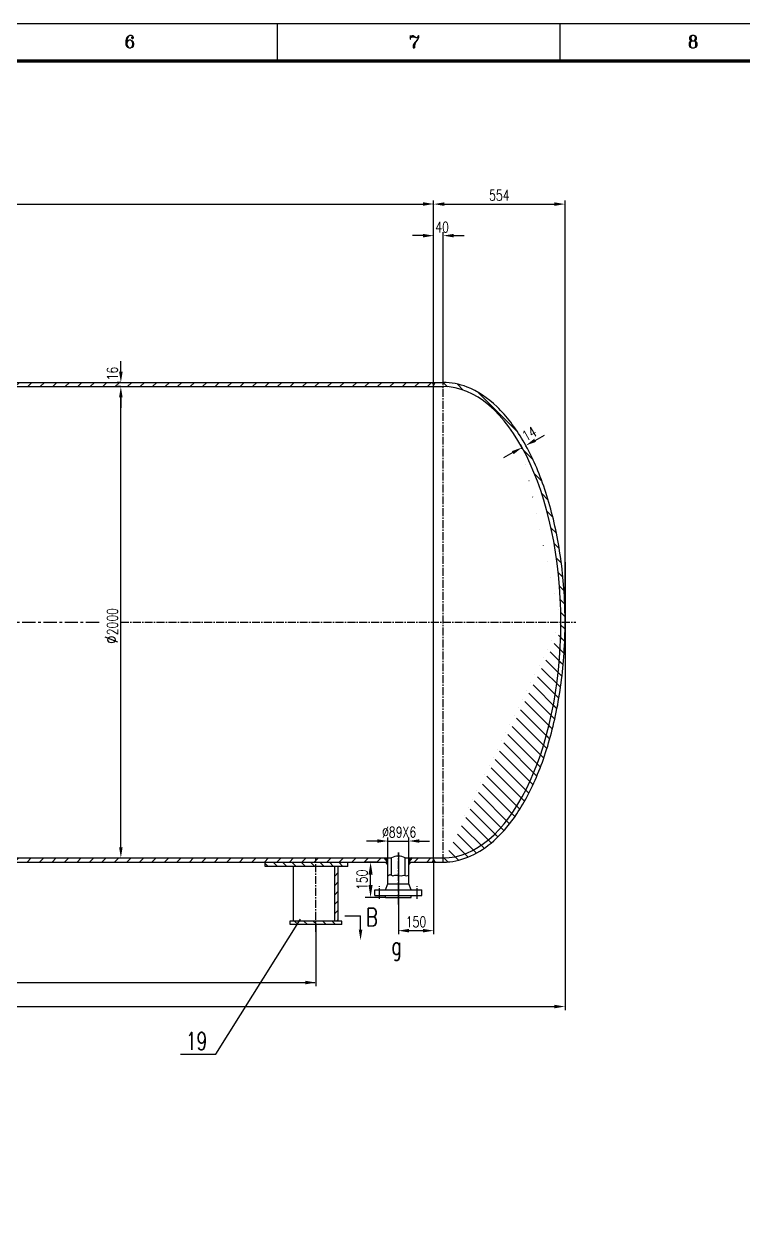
# Model space of a CAD drawing. Extents: x 0 to 1476, y -3 to 841.
# Drawn here: x 1068.6 to 1272.2, y 253 to 591.5 of the extents above; entities that cross this region are included whole.
import ezdxf

# ---------------------------------------------------------------- set-up
doc = ezdxf.new("R2010")
doc.units = 0
doc.header["$LTSCALE"] = 3
doc.header["$MEASUREMENT"] = 0
doc.linetypes.add('CENTER', pattern=[2, 1.25, -0.25, 0.25, -0.25])
doc.linetypes.add('CENTER2', pattern=[1.125, 0.75, -0.125, 0.125, -0.125])
doc.layers.get('0').update_dxf_attribs({"linetype": 'CONTINUOUS'})
doc.layers.get('DEFPOINTS').update_dxf_attribs({"linetype": 'CONTINUOUS'})
for name, color, linetype in [('1', 2, 'CONTINUOUS'), ('2', 1, 'CONTINUOUS'), ('3', 2, 'CENTER'), ('BORDER', 7, 'CONTINUOUS')]:
    doc.layers.add(name, color=color, linetype=linetype)
doc.styles.add('HZTXT', font='romans', dxfattribs={"width": 0.75, "bigfont": 'HZTXT'})
doc.dimstyles.new('A', dxfattribs={"dimtxt": 3.5, "dimasz": 3.5, "dimexe": 1.5, "dimexo": 0.0625, "dimgap": 0.09, "dimtad": 1, "dimdec": 4, "dimzin": 0, "dimtxsty": 'HZTXT', "dimcen": 0.09, "dimclrd": 3, "dimclre": 3, "dimclrt": 3, "dimazin": 3, "dimtol": 1, "dimtp": 2, "dimtm": 2, "dimtfac": 0.571429, "dimtdec": 4, "dimtix": 1, "dimtofl": 0, "dimtmove": 0, "dimatfit": 3, "dimtolj": 1, "dimtzin": 0})
pattern_1 = [(135, (-3348.6497, 747.9967), (-1.767767, -1.767767), [])]
pattern_2 = [(45, (-3348.6497, 747.9967), (-1.767767, 1.767767), [])]

# ---------------------------------------------------------------- blocks, each defined once
blk = doc.blocks.new('*D76')
at = {"linetype": 'BYBLOCK'}
for p, q in [((1463.93, 603.03), (1460.53, 603.03)), ((1462.03, 596.53), (1462.03, 599.53)), ((1466.16, 593.03), (1460.53, 593.03))]:
    blk.add_line(p, q, dxfattribs=at)
for points in [[(1461.45, 599.53), (1462.61, 599.53), (1462.03, 603.03)], [(1461.45, 596.53), (1462.61, 596.53), (1462.03, 593.03)]]:
    blk.add_solid(points, dxfattribs=at)
at = {"layer": 'DEFPOINTS', "color": 0, "linetype": 'BYBLOCK'}
for p in [(1462.03, 603.03), (1463.99, 603.03), (1466.22, 593.03)]:
    blk.add_point(p, dxfattribs=at)
at = {"linetype": 'BYBLOCK', "insert": (1459.63, 598.03), "char_height": 3, "attachment_point": 5, "rotation": 90, "style": 'HZTXT'}
blk.add_mtext('\\A1;150', dxfattribs=at)

msp = doc.modelspace()

# ---------------------------------------------------------------- hatches: boundary and pattern name
at = {"layer": '1', "linetype": 'BYBLOCK'}
h = msp.add_hatch(dxfattribs=at)
h.set_pattern_fill('ANSI31', color=2, scale=20, style=0)
h.set_pattern_definition(pattern_2)
h.paths.add_polyline_path([(1184.62271, 488.84861), (1184.62271, 490.04861), (999.17271, 490.04861), (1000.17271, 488.84861)])
h = msp.add_hatch(dxfattribs=at)
h.set_pattern_fill('ANSI31', color=2, scale=20, angle=90, style=0)
h.set_pattern_definition(pattern_1)
edge = h.paths.add_edge_path()
edge.add_spline(control_points=[(1210.6999, 472.2035), (1210.44929, 472.65695), (1210.19515, 473.10317), (1207.7186, 477.32196), (1205.2448, 480.54957), (1199.91173, 485.68367), (1197.0496, 487.59109), (1191.85482, 489.60771), (1189.57283, 490.04861), (1187.28937, 490.04861)], knot_values=[5.547885297, 5.547885297, 5.547885297, 5.547885297, 5.577704018, 5.577704018, 5.834590903, 5.834590903, 6.091477788, 6.091477788, 6.283185307, 6.283185307, 6.283185307, 6.283185307], degree=3, periodic=0)
edge.add_line((1187.28937, 490.04861), (1187.28937, 488.84861))
edge.add_ellipse((1187.28937, 422.17861), major_axis=(0, 66.67), ratio=0.499975001, start_angle=270, end_angle=360, ccw=False)
edge.add_line((1209.41423, 472.04927), (1209.36687, 472.13501))
edge.add_line((1220.6227, 422.17861), (1221.82239, 422.17861))
edge.add_spline(control_points=[(1221.82239, 422.17861), (1221.82248, 424.30107), (1221.77245, 426.42353), (1221.39992, 434.27168), (1220.75749, 439.93734), (1218.77142, 450.76776), (1217.42803, 455.93174), (1214.31233, 464.87788), (1212.60829, 468.75044), (1210.6999, 472.2035)], knot_values=[4.712388709, 4.712388709, 4.712388709, 4.712388709, 4.807043363, 4.807043363, 5.063930248, 5.063930248, 5.320817133, 5.320817133, 5.547885297, 5.547885297, 5.547885297, 5.547885297], degree=3, periodic=0)
edge = h.paths.add_edge_path()
edge.add_line((1187.28937, 355.50861), (1184.62271, 355.50861))
edge.add_line((1184.62271, 355.50861), (1184.62271, 354.30861))
edge.add_line((1184.62271, 354.30861), (1187.28456, 354.30861))
edge.add_spline(control_points=[(1221.82239, 422.17861), (1221.82225, 418.54084), (1221.67487, 414.90306), (1220.91571, 405.62593), (1220.08325, 400.05796), (1217.73459, 389.51391), (1216.2187, 384.53858), (1212.59279, 375.49683), (1210.48331, 371.43077), (1206.35248, 365.30618), (1204.43281, 362.99915), (1200.37338, 359.14719), (1198.23289, 357.60196), (1193.79818, 355.3555), (1191.50293, 354.6558), (1188.55496, 354.34225), (1187.92216, 354.30887), (1187.28937, 354.30905)], knot_values=[3.141590053, 3.141590053, 3.141590053, 3.141590053, 3.303822283, 3.303822283, 3.560709168, 3.560709168, 3.817596053, 3.817596053, 4.074482938, 4.074482938, 4.269408124, 4.269408124, 4.464333309, 4.464333309, 4.659258495, 4.659258495, 4.712388709, 4.712388709, 4.712388709, 4.712388709], degree=3, periodic=0)
edge.add_line((1187.28937, 354.30905), (1187.28937, 355.50861))
h = msp.add_hatch(dxfattribs=at)
h.set_pattern_fill('ANSI31', color=2, scale=20, angle=90, style=0)
h.set_pattern_definition(pattern_1)
edge = h.paths.add_edge_path()
edge.add_spline(control_points=[(1187.28937, 354.30905), (1187.92216, 354.30887), (1188.55496, 354.34225), (1191.50293, 354.6558), (1193.79818, 355.3555), (1198.23289, 357.60196), (1200.37338, 359.14719), (1204.43281, 362.99915), (1206.35248, 365.30618), (1210.48331, 371.43077), (1212.59279, 375.49683), (1216.2187, 384.53858), (1217.73459, 389.51391), (1220.08325, 400.05796), (1220.91571, 405.62593), (1221.67487, 414.90306), (1221.82225, 418.54084), (1221.82239, 422.17861)], knot_values=[3.141590053, 3.141590053, 3.141590053, 3.141590053, 3.194720267, 3.194720267, 3.389645452, 3.389645452, 3.584570638, 3.584570638, 3.779495823, 3.779495823, 4.036382708, 4.036382708, 4.293269593, 4.293269593, 4.550156478, 4.550156478, 4.712388709, 4.712388709, 4.712388709, 4.712388709], degree=3, periodic=0)
edge.add_line((1221.82239, 422.17861), (1220.6227, 422.17861))
edge.add_ellipse((1187.28937, 422.17861), major_axis=(0, 66.67), ratio=0.499975001, start_angle=180, end_angle=270, ccw=False)
edge.add_line((1187.28937, 355.50861), (1187.28937, 354.30905))
h = msp.add_hatch(dxfattribs=at)
h.set_pattern_fill('ANSI31', color=2, scale=20, style=0)
h.set_pattern_definition(pattern_2)
h.paths.add_polyline_path([(1015.25938, 355.50861), (1014.25938, 354.30861), (1151.28938, 354.30861), (1151.28938, 355.50861)])
h.paths.add_polyline_path([(1171.65604, 354.30861), (1170.65604, 355.50861), (1151.28938, 355.50861), (1151.28938, 354.30861)])
h.paths.add_polyline_path([(1184.62271, 354.30861), (1184.62271, 355.50861), (1178.58938, 355.50861), (1177.58938, 354.30861)])
h = msp.add_hatch(dxfattribs=at)
h.set_pattern_fill('ANSI31', color=2, scale=15, angle=90, style=0)
h.set_pattern_definition([(135, (-3348.6497, 747.9967), (-1.3258252, -1.3258252), [])])
h.paths.add_polyline_path([(1136.95271, 354.30861), (1136.95271, 353.10861), (1151.28938, 353.10861), (1151.28938, 354.30861)])
h.paths.add_polyline_path([(1151.28938, 354.30861), (1151.28938, 353.10861), (1160.28604, 353.10861), (1160.28604, 354.30861)])
h.paths.add_polyline_path([(1151.28938, 337.63861), (1151.28938, 336.63861), (1158.62271, 336.63861), (1158.62271, 337.63861)])
h.paths.add_polyline_path([(1145.27746, 337.63861), (1144.51271, 336.63861), (1151.28938, 336.63861), (1151.28938, 337.63861)])
h.paths.add_polyline_path([(1143.95604, 336.63861), (1144.51271, 336.63861), (1145.27746, 337.63861), (1143.95604, 337.63861)])
h = msp.add_hatch(dxfattribs=at)
h.set_pattern_fill('ANSI31', color=2, scale=15, style=0)
h.set_pattern_definition([(45, (-3348.6497, 747.9967), (-1.3258252, 1.3258252), [])])
h.paths.add_polyline_path([(1156.61938, 337.63861), (1157.61938, 337.63861), (1157.61938, 353.10861), (1156.61938, 353.10861)])
at = {"layer": '2', "linetype": 'BYBLOCK'}
h = msp.add_hatch(dxfattribs=at)
h.set_pattern_fill('ANSI31', color=1, scale=0.1, style=0)
h.set_pattern_definition([(45, (-3185.319677, 742.281037), (-0.008838834765, 0.008838834765), [])])
h.paths.add_polyline_path([(1171.65604, 355.50861), (1170.65604, 355.50861), (1171.65604, 354.30861)])
h.paths.add_polyline_path([(1171.65604, 354.30861), (1171.0441, 354.30861), (1171.65604, 353.57428)])
h = msp.add_hatch(dxfattribs=at)
h.set_pattern_fill('ANSI31', color=1, scale=0.1, style=0)
h.set_pattern_definition([(135, (5534.565098, 742.281037), (0.008838834765, 0.008838834765), [])])
h.paths.add_polyline_path([(1177.58938, 355.50861), (1178.58938, 355.50861), (1177.58938, 354.30861)])
h.paths.add_polyline_path([(1177.58938, 354.30861), (1178.20132, 354.30861), (1177.58938, 353.57428)])

# ---------------------------------------------------------------- linework, layer by layer
at = {"color": 3, "linetype": 'BYBLOCK'}
for p, q in [((1184.62271, 488.84861), (1184.62271, 541.52215)), ((787.62271, 540.52215), (1181.62271, 540.52215)), ((1181.62271, 531.57238), (1178.62271, 531.57238)), ((1184.62271, 490.04861), (1184.62271, 532.57238)), ((1187.28937, 490.04861), (1187.28937, 532.57238)), ((1190.28937, 531.57238), (1193.28937, 531.57238)), ((1096.07542, 493.04861), (1096.07542, 496.04861)), ((1094.07876, 488.84861), (1097.07542, 488.84861)), ((1096.07542, 490.04861), (1095.07542, 490.04861)), ((1096.07542, 488.84861), (1095.07542, 488.84861)), ((1096.07542, 358.50861), (1096.07542, 485.84861)), ((1096.07542, 485.84861), (1096.07542, 482.84861)), ((1213.32584, 473.65417), (1215.95177, 475.10484)), ((1209.64958, 471.62326), (1209.16602, 472.49857)), ((1210.6999, 472.2035), (1210.21634, 473.07881)), ((1207.02364, 470.17258), (1204.39771, 468.72191)), ((1094.07876, 355.50861), (1097.07542, 355.50861)), ((1163.93079, 335.15978), (1163.93079, 339.15978)), ((1151.28938, 336.63861), (1151.28938, 319.24283)), ((818.29271, 320.24283), (1150.96271, 320.24283))]:
    msp.add_line(p, q, dxfattribs=at)
at = {"linetype": 'BYBLOCK'}
for p, q in [((1184.62271, 531.57238), (1184.62271, 541.49215)), ((1187.62271, 540.49215), (1218.82239, 540.49215)), ((1221.82239, 422.17861), (1221.82239, 541.49215)), ((1221.82239, 439.18321), (1221.82239, 319.86967)), ((1168.65604, 360.29183), (1165.65604, 360.29183)), ((1171.65604, 352.47184), (1171.65604, 361.29183)), ((1171.65604, 360.29183), (1177.58938, 360.29183)), ((1177.58938, 352.47184), (1177.58938, 361.29183)), ((1180.58938, 360.29183), (1183.4776, 360.29183)), ((1174.62271, 357.04717), (1174.62271, 333.92549)), ((1184.62271, 354.30861), (1184.62271, 333.92549)), ((1177.62271, 334.92549), (1181.62271, 334.92549)), ((1221.82239, 320.86967), (1221.82239, 312.44806)), ((743.62271, 313.44806), (1218.82239, 313.44806))]:
    msp.add_line(p, q, dxfattribs=at)
at = {"color": 3, "linetype": 'BYBLOCK'}
for points in [[(1181.62271, 541.02215), (1181.62271, 540.02215), (1184.62271, 540.52215)], [(1181.62271, 532.07238), (1181.62271, 531.07238), (1184.62271, 531.57238)], [(1190.28937, 532.07238), (1190.28937, 531.07238), (1187.28937, 531.57238)], [(1095.57542, 493.04861), (1096.57542, 493.04861), (1096.07542, 490.04861)], [(1095.57542, 485.84861), (1096.57542, 485.84861), (1096.07542, 488.84861)], [(1095.57542, 485.84861), (1096.57542, 485.84861), (1096.07542, 488.84861)], [(1213.08406, 474.09183), (1213.56761, 473.21651), (1210.6999, 472.2035)], [(1206.78186, 470.61024), (1207.26542, 469.73492), (1209.64958, 471.62326)], [(1095.57542, 358.50861), (1096.57542, 358.50861), (1096.07542, 355.50861)], [(1164.43079, 335.15978), (1163.43079, 335.15978), (1163.93079, 332.15978)], [(1148.28938, 320.74283), (1148.28938, 319.74283), (1151.28938, 320.24283)]]:
    msp.add_solid(points, dxfattribs=at)
at = {"linetype": 'BYBLOCK'}
for points in [[(1187.62271, 540.99215), (1187.62271, 539.99215), (1184.62271, 540.49215)], [(1218.82239, 540.99215), (1218.82239, 539.99215), (1221.82239, 540.49215)], [(1168.65604, 360.79183), (1168.65604, 359.79183), (1171.65604, 360.29183)], [(1180.58938, 360.79183), (1180.58938, 359.79183), (1177.58938, 360.29183)], [(1177.62271, 335.42549), (1177.62271, 334.42549), (1174.62271, 334.92549)], [(1181.62271, 335.42549), (1181.62271, 334.42549), (1184.62271, 334.92549)], [(1218.82239, 312.94806), (1218.82239, 313.94806), (1221.82239, 313.44806)]]:
    msp.add_solid(points, dxfattribs=at)
at = {"layer": '1', "color": 2, "linetype": 'BYBLOCK'}
for p, q in [((1171.65604, 350.43164), (1172.20801, 350.84437)), ((1172.20801, 350.84437), (1173.03412, 350.47291)), ((1173.03412, 350.47291), (1173.6124, 350.59673)), ((1173.6124, 350.59673), (1174.39722, 350.59673)), ((1174.39722, 350.59673), (1175.42984, 350.39037)), ((1175.42984, 350.39037), (1176.21466, 350.59673)), ((1176.21466, 350.59673), (1176.95816, 350.47291)), ((1176.95816, 350.47291), (1177.58938, 350.59673))]:
    msp.add_line(p, q, dxfattribs=at)
at = {"layer": '1'}
msp.add_line((1122.95269, 300.01218), (1146.90433, 338.21994), dxfattribs=at)
at = {"layer": '1', "color": 2, "linetype": 'BYBLOCK'}
for points in [[(1184.02271, 490.04861), (1184.62271, 488.84861), (1185.22271, 490.04861)], [(1184.02271, 354.30861), (1184.62271, 355.50861), (1185.22271, 354.30861)]]:
    msp.add_solid(points, dxfattribs=at)
at = {"layer": '2', "color": 1}
for p, q in [((998.57271, 488.84861), (1187.28937, 488.84861)), ((999.17271, 490.04861), (1187.28937, 490.04861)), ((1013.25938, 355.50861), (1172.65604, 355.50861)), ((1176.58938, 355.50861), (1187.28937, 355.50861)), ((1014.25938, 354.30861), (1171.65604, 354.30861)), ((1160.28604, 353.10861), (1136.95271, 353.10861)), ((1177.58938, 354.30861), (1187.28937, 354.30861)), ((1167.95271, 346.50861), (1181.29271, 346.50861)), ((1171.65604, 348.17561), (1177.58938, 348.17561)), ((1167.95271, 344.90861), (1181.29271, 344.90861)), ((1170.95271, 344.30861), (1178.29271, 344.30861)), ((1158.62271, 337.63861), (1143.94938, 337.63861)), ((1158.62271, 336.63861), (1143.95604, 336.63861))]:
    msp.add_line(p, q, dxfattribs=at)
at = {"layer": '2', "color": 1, "linetype": 'BYBLOCK'}
for p, q in [((1184.62271, 354.30861), (1184.62271, 490.04861)), ((1171.65604, 354.30861), (1170.65604, 355.50861)), ((1171.65604, 348.17561), (1171.65604, 355.50861)), ((1172.65604, 350.64291), (1172.65604, 355.50861)), ((1176.58938, 350.53432), (1176.58938, 355.50861)), ((1177.58938, 348.17561), (1177.58938, 355.50861)), ((1177.58938, 354.30861), (1178.58938, 355.50861)), ((1136.95271, 353.10861), (1136.95271, 354.30861)), ((1144.94938, 337.63861), (1144.94938, 353.10861)), ((1156.61938, 337.63861), (1156.61938, 353.10861)), ((1157.61938, 337.63861), (1157.61938, 353.10861)), ((1160.28604, 353.10861), (1160.28604, 354.30861)), ((1171.65604, 353.57428), (1171.0441, 354.30861)), ((1177.58938, 353.57428), (1178.20132, 354.30861)), ((1167.95271, 344.90861), (1167.95271, 346.50861)), ((1170.95271, 346.50861), (1171.65604, 348.17561)), ((1178.29271, 346.50861), (1177.58938, 348.17561)), ((1181.29271, 344.90861), (1181.29271, 346.50861)), ((1170.95271, 344.30861), (1170.95271, 344.90861)), ((1178.29271, 344.30861), (1178.29271, 344.90861)), ((1159.43079, 339.15978), (1163.93079, 339.15978)), ((1143.95604, 336.63861), (1143.95604, 337.63861)), ((1158.62271, 336.63861), (1158.62271, 337.63861)), ((1112.95269, 300.01218), (1122.95269, 300.01218))]:
    msp.add_line(p, q, dxfattribs=at)
msp.add_arc((1174.62271, 352.18703), 3.86013, 59.3707054, 120.6292946, dxfattribs=at)
msp.add_ellipse((1187.28937, 422.17861), major_axis=(0, 66.67), ratio=0.499975001, start_param=3.141592654, end_param=6.283185307, dxfattribs=at)
msp.add_open_spline([(1187.28937, 354.30905), (1187.92216, 354.30887), (1188.55496, 354.34225), (1191.50293, 354.6558), (1193.79818, 355.3555), (1198.23289, 357.60196), (1200.37338, 359.14719), (1204.43281, 362.99915), (1206.35248, 365.30618), (1210.48331, 371.43077), (1212.59279, 375.49683), (1216.2187, 384.53858), (1217.73459, 389.51391), (1220.08325, 400.05796), (1220.91571, 405.62593), (1221.84632, 416.99823), (1221.94436, 422.8017), (1221.39992, 434.27168), (1220.75749, 439.93734), (1218.77142, 450.76776), (1217.42803, 455.93174), (1214.12035, 465.42909), (1212.15656, 469.76193), (1207.7186, 477.32196), (1205.2448, 480.54957), (1199.91173, 485.68367), (1197.0496, 487.59109), (1191.85482, 489.60771), (1189.57283, 490.04861), (1187.28937, 490.04861)], degree=3, knots=[3.141590053, 3.141590053, 3.141590053, 3.141590053, 3.194720267, 3.194720267, 3.389645452, 3.389645452, 3.584570638, 3.584570638, 3.779495823, 3.779495823, 4.036382708, 4.036382708, 4.293269593, 4.293269593, 4.550156478, 4.550156478, 4.807043363, 4.807043363, 5.063930248, 5.063930248, 5.320817133, 5.320817133, 5.577704018, 5.577704018, 5.834590903, 5.834590903, 6.091477788, 6.091477788, 6.283185307, 6.283185307, 6.283185307, 6.283185307], dxfattribs=at)
at = {"layer": '3', "color": 2, "linetype": 'CENTER2'}
for p, q in [((1187.28937, 354.30861), (1187.28937, 490.04861)), ((1096.07542, 422.17861), (1224.82074, 422.17861)), ((1151.28938, 334.63861), (1151.28938, 355.50861)), ((1174.62271, 342.30861), (1174.62271, 357.04717)), ((1169.28941, 343.90861), (1169.28941, 347.50861)), ((1179.95601, 343.90861), (1179.95601, 347.50861))]:
    msp.add_line(p, q, dxfattribs=at)
at = {"layer": '3', "color": 2, "linetype": 'CENTER'}
msp.add_line((744.17425, 422.17861), (1089.90271, 422.17861), dxfattribs=at)
at = {"layer": 'BORDER'}
for p, q in [((1475.7913, 591.47707), (634.7913, 591.47707)), ((1140.2913, 591.47707), (1140.2913, 580.97707)), ((1220.2913, 591.47707), (1220.2913, 580.97707))]:
    msp.add_line(p, q, dxfattribs=at)
at = {"layer": 'BORDER', "color": 7}
for p, q in [((1097.64425, 587.3404), (1097.46243, 586.6737)), ((1097.46243, 586.6737), (1097.46243, 585.67365)), ((1097.46243, 585.67365), (1097.64425, 585.18878)), ((1097.79578, 587.67375), (1097.64425, 587.3404)), ((1097.79578, 587.3404), (1097.64425, 586.6737)), ((1097.64425, 586.6737), (1097.64425, 585.67365)), ((1097.64425, 585.67365), (1097.79578, 585.18878)), ((1098.12913, 588.0071), (1097.79578, 587.67375)), ((1097.9776, 587.67375), (1097.79578, 587.3404)), ((1097.9776, 587.52223), (1097.79578, 586.85553)), ((1097.79578, 586.85553), (1097.79578, 585.67365)), ((1097.9776, 586.52218), (1097.79578, 586.18883)), ((1097.79578, 586.18883), (1097.82608, 586.18883)), ((1097.79578, 585.67365), (1097.9776, 585.18878)), ((1098.12913, 587.85558), (1097.9776, 587.52223)), ((1098.12913, 586.6737), (1097.9776, 586.52218)), ((1098.6443, 588.18893), (1098.12913, 588.0071)), ((1098.31095, 588.0071), (1098.12913, 587.85558)), ((1098.46248, 586.85553), (1098.12913, 586.6737)), ((1098.6443, 588.18893), (1098.31095, 588.0071)), ((1098.79583, 586.85553), (1098.46248, 586.85553)), ((1099.12918, 588.18893), (1098.6443, 588.18893)), ((1099.311, 586.6737), (1098.79583, 586.85553)), ((1099.12918, 586.6737), (1098.79583, 586.85553)), ((1098.79583, 586.85553), (1098.82613, 586.85553)), ((1099.46253, 588.0071), (1099.12918, 588.18893)), ((1099.311, 587.85558), (1099.12918, 587.67375)), ((1099.12918, 587.67375), (1099.12918, 587.52223)), ((1099.12918, 587.52223), (1099.311, 587.3404)), ((1099.311, 586.52218), (1099.12918, 586.6737)), ((1099.46253, 587.85558), (1099.311, 587.85558)), ((1099.311, 587.67375), (1099.311, 587.52223)), ((1099.46253, 587.67375), (1099.311, 587.67375)), ((1099.311, 587.67375), (1099.34131, 587.67375)), ((1099.311, 587.52223), (1099.46253, 587.52223)), ((1099.311, 587.3404), (1099.46253, 587.3404)), ((1099.64435, 586.34035), (1099.311, 586.6737)), ((1099.46253, 586.007), (1099.311, 586.52218)), ((1099.311, 585.00695), (1099.46253, 585.52213)), ((1099.64435, 587.67375), (1099.46253, 588.0071)), ((1099.46253, 587.52223), (1099.46253, 587.67375)), ((1099.46253, 587.3404), (1099.64435, 587.52223)), ((1099.64435, 586.007), (1099.46253, 586.34035)), ((1099.46253, 586.34035), (1099.49283, 586.34035)), ((1099.46253, 585.52213), (1099.46253, 586.007)), ((1099.46253, 585.18878), (1099.64435, 585.52213)), ((1099.64435, 587.52223), (1099.64435, 587.67375)), ((1099.79588, 585.85548), (1099.64435, 586.34035)), ((1099.64435, 585.52213), (1099.64435, 586.007)), ((1099.64435, 585.18878), (1099.79588, 585.67365)), ((1099.79588, 585.67365), (1099.79588, 585.85548)), ((1178.01589, 588.18893), (1178.01589, 587.18888)), ((1178.01589, 587.52223), (1178.16741, 587.85558)), ((1178.01589, 587.52223), (1178.16741, 587.67375)), ((1178.01589, 587.18888), (1178.04619, 587.18888)), ((1178.16741, 587.85558), (1178.50076, 588.18893)), ((1178.16741, 587.67375), (1178.50076, 587.85558)), ((1178.34924, 587.85558), (1178.50076, 588.0071)), ((1178.50076, 588.18893), (1178.83411, 588.18893)), ((1178.50076, 588.0071), (1178.83411, 588.0071)), ((1178.50076, 587.85558), (1178.83411, 587.85558)), ((1178.83411, 588.18893), (1179.68264, 587.67375)), ((1178.83411, 588.0071), (1179.16746, 587.85558)), ((1178.83411, 587.85558), (1179.68264, 587.67375)), ((1179.01594, 585.85548), (1178.83411, 585.3403)), ((1179.34929, 586.34035), (1179.01594, 585.85548)), ((1179.16746, 585.85548), (1179.01594, 585.3403)), ((1179.16746, 587.85558), (1179.19777, 587.85558)), ((1179.34929, 586.18883), (1179.16746, 585.85548)), ((1179.34929, 586.007), (1179.16746, 585.3403)), ((1180.16751, 587.18888), (1179.34929, 586.34035)), ((1179.50081, 586.34035), (1179.34929, 586.007)), ((1180.16751, 587.18888), (1179.50081, 586.34035)), ((1179.68264, 587.67375), (1180.01599, 587.67375)), ((1179.68264, 587.67375), (1179.71294, 587.67375)), ((1180.01599, 587.67375), (1180.16751, 587.85558)), ((1180.16751, 587.85558), (1180.34934, 588.18893)), ((1180.34934, 587.67375), (1180.16751, 587.18888)), ((1180.34934, 588.18893), (1180.34934, 587.67375)), ((1180.34934, 588.18893), (1180.37964, 588.18893)), ((1257.05941, 586.34035), (1256.90789, 586.007)), ((1256.90789, 586.007), (1256.90789, 585.3403)), ((1257.24124, 588.0071), (1257.05941, 587.67375)), ((1257.05941, 587.67375), (1257.05941, 587.18888)), ((1257.05941, 587.18888), (1257.24124, 586.85553)), ((1257.24124, 586.52218), (1257.05941, 586.34035)), ((1257.24124, 586.34035), (1257.05941, 586.007)), ((1257.05941, 586.007), (1257.05941, 585.3403)), ((1257.72611, 588.18893), (1257.24124, 588.0071)), ((1257.39276, 588.0071), (1257.24124, 587.67375)), ((1257.24124, 587.67375), (1257.24124, 587.18888)), ((1257.24124, 587.18888), (1257.39276, 586.85553)), ((1257.24124, 586.85553), (1257.72611, 586.6737)), ((1257.72611, 586.6737), (1257.24124, 586.52218)), ((1257.39276, 586.52218), (1257.24124, 586.007)), ((1257.24124, 586.007), (1257.24124, 585.3403)), ((1257.57459, 588.0071), (1257.39276, 587.67375)), ((1257.39276, 587.67375), (1257.39276, 587.18888)), ((1257.39276, 587.18888), (1257.57459, 586.85553)), ((1257.39276, 586.85553), (1257.42306, 586.85553)), ((1257.72611, 586.6737), (1257.39276, 586.52218)), ((1257.72611, 588.18893), (1257.57459, 588.0071)), ((1257.57459, 586.85553), (1257.72611, 586.6737)), ((1258.39281, 588.18893), (1257.72611, 588.18893)), ((1257.72611, 588.18893), (1257.75641, 588.18893)), ((1257.72611, 586.6737), (1258.39281, 586.6737)), ((1257.72611, 586.6737), (1257.75641, 586.6737)), ((1258.87768, 588.0071), (1258.39281, 588.18893)), ((1258.54433, 588.0071), (1258.39281, 588.18893)), ((1258.39281, 588.18893), (1258.42312, 588.18893)), ((1258.39281, 586.6737), (1258.87768, 586.85553)), ((1258.39281, 586.6737), (1258.54433, 586.85553)), ((1258.87768, 586.52218), (1258.39281, 586.6737)), ((1258.39281, 586.6737), (1258.42312, 586.6737)), ((1258.72616, 586.52218), (1258.39281, 586.6737)), ((1258.39281, 586.6737), (1258.42312, 586.6737)), ((1258.72616, 587.67375), (1258.54433, 588.0071)), ((1258.54433, 586.85553), (1258.72616, 587.18888)), ((1258.87768, 587.67375), (1258.72616, 588.0071)), ((1258.72616, 588.0071), (1258.75647, 588.0071)), ((1258.72616, 587.18888), (1258.72616, 587.67375)), ((1258.72616, 586.85553), (1258.87768, 587.18888)), ((1258.87768, 586.007), (1258.72616, 586.52218)), ((1259.05951, 587.67375), (1258.87768, 588.0071)), ((1258.87768, 587.18888), (1258.87768, 587.67375)), ((1258.87768, 586.85553), (1259.05951, 587.18888)), ((1259.05951, 586.34035), (1258.87768, 586.52218)), ((1259.05951, 586.007), (1258.87768, 586.34035)), ((1258.87768, 586.34035), (1258.90799, 586.34035)), ((1258.87768, 585.3403), (1258.87768, 586.007)), ((1259.05951, 587.18888), (1259.05951, 587.67375)), ((1259.21103, 586.007), (1259.05951, 586.34035)), ((1259.05951, 585.3403), (1259.05951, 586.007)), ((1259.21103, 585.3403), (1259.21103, 586.007)), ((1097.64425, 585.18878), (1097.9776, 584.85543)), ((1097.79578, 585.18878), (1097.9776, 585.00695)), ((1097.9776, 585.18878), (1098.12913, 584.85543)), ((1097.9776, 585.00695), (1098.00791, 585.00695)), ((1097.9776, 584.85543), (1098.46248, 584.6736)), ((1098.12913, 584.85543), (1098.46248, 584.6736)), ((1098.46248, 584.6736), (1098.79583, 584.6736)), ((1098.46248, 584.6736), (1098.49278, 584.6736)), ((1098.79583, 584.6736), (1099.311, 584.85543)), ((1098.79583, 584.6736), (1099.12918, 584.85543)), ((1099.12918, 584.85543), (1099.311, 585.00695)), ((1099.311, 584.85543), (1099.64435, 585.18878)), ((1178.83411, 585.3403), (1178.83411, 584.6736)), ((1178.83411, 584.6736), (1179.16746, 584.6736)), ((1179.01594, 585.3403), (1179.01594, 584.6736)), ((1179.01594, 584.6736), (1179.04624, 584.6736)), ((1179.16746, 585.3403), (1179.16746, 584.6736)), ((1179.16746, 584.6736), (1179.19777, 584.6736)), ((1179.16746, 584.6736), (1179.19777, 584.6736)), ((1256.90789, 585.3403), (1257.05941, 585.00695)), ((1257.05941, 585.3403), (1257.24124, 585.00695)), ((1257.05941, 585.00695), (1257.24124, 584.85543)), ((1257.24124, 585.3403), (1257.39276, 584.85543)), ((1257.24124, 585.00695), (1257.27154, 585.00695)), ((1257.24124, 584.85543), (1257.72611, 584.6736)), ((1257.39276, 584.85543), (1257.72611, 584.6736)), ((1257.72611, 584.6736), (1258.39281, 584.6736)), ((1257.72611, 584.6736), (1257.75641, 584.6736)), ((1258.39281, 584.6736), (1258.87768, 584.85543)), ((1258.39281, 584.6736), (1258.72616, 584.85543)), ((1258.72616, 584.85543), (1258.87768, 585.3403)), ((1258.87768, 585.00695), (1259.05951, 585.3403)), ((1258.87768, 584.85543), (1259.05951, 585.00695)), ((1259.05951, 585.00695), (1259.21103, 585.3403))]:
    msp.add_line(p, q, dxfattribs=at)
at = {"layer": 'BORDER', "const_width": 1}
msp.add_lwpolyline([(660.2913, 7.97707), (1465.2913, 7.97707), (1465.2913, 580.97707), (660.2913, 580.97707)], close=True, dxfattribs=at)
at = {"layer": 'DEFPOINTS', "color": 0, "linetype": 'BYBLOCK'}
for p in [(1184.62271, 540.52215), (1221.82239, 540.49215), (1221.82239, 540.49215), (1184.62271, 531.57238), (1184.62271, 531.57238), (1221.82239, 531.57238), (1094.07876, 488.84861), (1096.07542, 490.04861), (1096.07542, 490.04861), (1096.07542, 488.84861), (1096.07542, 488.84861), (1184.62271, 490.04861), (1184.62271, 488.84861), (1187.28937, 490.04861), (1209.64958, 471.62326), (1210.6999, 472.2035), (1210.6999, 472.2035), (1177.58938, 360.29183), (1094.07876, 355.50861), (1174.62271, 357.04717), (1171.65604, 352.47184), (1177.58938, 352.47184), (1184.62271, 351.21715), (1151.28938, 336.63861), (1184.62271, 334.92549), (1151.28938, 320.24283), (1221.82239, 313.44806)]:
    msp.add_point(p, dxfattribs=at)

# ---------------------------------------------------------------- texts
at = {"linetype": 'BYBLOCK', "char_height": 3, "attachment_point": 5, "style": 'HZTXT'}
for s, insert in [('554', (1203.22255, 542.99215)), ('\\A1;∅89X6', (1174.83669, 362.79183)), ('\\A1;150', (1179.62271, 337.42549))]:
    msp.add_mtext(s, dxfattribs=dict(at, insert=insert))
at = {"layer": '1', "color": 3, "style": 'HZTXT', "width": 0.75}
msp.add_text('40', height=3, dxfattribs=at).set_placement((1185.07029, 532.47238))
for s, height, rotation, p in [('16', 3, 90, (1095.17542, 490.61501)), ('14', 3, 28.9180575, (1210.7418, 473.25089)), ('2000', 3, 90, (1095.17542, 418.49111)), ('∅', 3.5, 90, (1095.17542, 416.11611))]:
    msp.add_text(s, height=height, rotation=rotation, dxfattribs=at).set_placement(p)
at = {"layer": '1', "color": 3, "linetype": 'BYBLOCK', "style": 'HZTXT', "width": 0.75}
msp.add_text('B', height=5, rotation=0.146251, dxfattribs=at).set_placement((1165.47289, 336.24118))
at = {"layer": '1', "color": 3, "linetype": 'BYBLOCK', "style": 'HZTXT', "width": 0.7}
for s, p in [('g', (1172.676, 328.13602)), ('19', (1114.49853, 301.1648))]:
    msp.add_text(s, height=5, dxfattribs=at).set_placement(p)

# ---------------------------------------------------------------- dimensions: what is measured, and where the dimension line sits
at = {"layer": '1'}
dim = msp.add_linear_dim(base=(1166.76052, 354.30861), p1=(1170.95271, 344.30861), p2=(1168.72103, 354.30861), angle=90, text='150', dimstyle='A', override={"dimtxt": 3, "dimgap": 0.9, "dimclrd": 256, "dimclre": 256, "dimclrt": 256}, dxfattribs=at)
dim.commit()
dim.dimension.update_dxf_attribs({"geometry": '*D76', "text_midpoint": (1164.36052, 349.30861), "insert": (-295.26959, -248.71771)})

doc.saveas('drawing.dxf')
